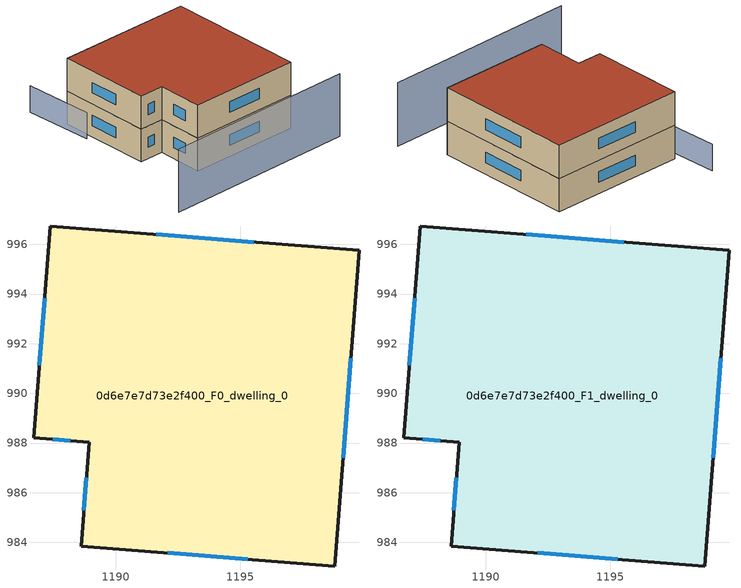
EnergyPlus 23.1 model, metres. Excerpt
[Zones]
0d6e7e7d73e2f400_F0_dwelling_0
 floor ground (EU_floor_Construction): 1199.81,995.76 1198.81,983.05 1188.59,983.85 1188.92,988.04 1186.68,988.22 1187.35,996.74 z0
 wall outside (EU_wall_Construction): 1186.68,988.22 1188.92,988.04 1188.59,983.85 1198.81,983.05 1199.81,995.76 1187.35,996.74 1186.68,988.22 z0:3
 window (EU_Window_Construction): 1187.45,988.16 1188.16,988.1 / 1187.12,993.82 1186.91,991.14 / 1195.55,996.1 1191.62,996.41 / 1199.15,987.4 1199.47,991.41 / 1192.09,983.58 1195.31,983.32 / 1188.81,986.61 1188.71,985.29 z1.03:1.97
0d6e7e7d73e2f400_F1_dwelling_0
 floor to 0d6e7e7d73e2f400_F0_dwelling_0 (EU_floor_Construction): 1199.81,995.76 1198.81,983.05 1188.59,983.85 1188.92,988.04 1186.68,988.22 1187.35,996.74 z3
 wall outside (EU_wall_Construction): 1186.68,988.22 1188.92,988.04 1188.59,983.85 1198.81,983.05 1199.81,995.76 1187.35,996.74 1186.68,988.22 z3:6
 window (EU_Window_Construction): 1187.45,988.16 1188.16,988.1 / 1187.12,993.82 1186.91,991.14 / 1195.55,996.1 1191.62,996.41 / 1199.15,987.4 1199.47,991.41 / 1192.09,983.58 1195.31,983.32 / 1188.81,986.61 1188.71,985.29 z4.03:4.97
 roof outside (EU_roof_Construction): 1198.81,983.05 1199.81,995.76 1187.35,996.74 1186.68,988.22 1188.92,988.04 1188.59,983.85 z6
shading: 1182.57,980.48 1200.39,979.24 z0:5.7; 1186.85,1000.25 1186.61,993.95 z0:2.4
[Building]
EU S2 Campaign: North Axis=0; Terrain=City; Solar Distribution=FullExterior
[Site:Location]
Cape.Town.Intl.AP: Latitude=-33.965; Longitude=18.602; Time Zone=2; Elevation=46
[SizingPeriod:WeatherFileDays]
AnnualSizingPeriod: Begin Month=1; Begin Day of Month=1; End Month=12; End Day of Month=31; Day of Week for Start Day=Monday; Use Weather File Daylight Saving Period=No; Use Weather File Rain and Snow Indicators=No
[MATERIAL]
EU_InternalMass_Material: Roughness=MediumRough; Thickness=0.1; Conductivity=1; Density=1800; Specific Heat=900; Thermal Absorptance=0.9; Solar Absorptance=0.7; Visible Absorptance=0.7
[MATERIAL:NOMASS] Roughness=MediumRough; Thermal Absorptance=0.9; Solar Absorptance=0.7; Visible Absorptance=0.7
Name | Thermal Resistance
EU_wall_NoMass | 0.493876
EU_roof_NoMass | 0.449382
EU_floor_NoMass | 1.25
[WINDOWMATERIAL:SIMPLEGLAZINGSYSTEM]
EU_Window_SimpleGlazing: UFactor=4.4; Solar Heat Gain Coefficient=0.85; Visible Transmittance=0.85
[CONSTRUCTION]
EU_wall_Construction: EU_wall_NoMass
EU_roof_Construction: EU_roof_NoMass
EU_floor_Construction: EU_floor_NoMass
EU_Window_Construction: EU_Window_SimpleGlazing
EU_InternalMass_Construction: EU_InternalMass_Material
[ZONE] Type=1; Multiplier=1; Ceiling Height=autocalculate; Floor Area=autocalculate; Part of Total Floor Area=Yes
Name | Volume
0d6e7e7d73e2f400_F0_dwelling_0 | 449.769
0d6e7e7d73e2f400_F1_dwelling_0 | 449.77
[INTERNALMASS] Construction=EU_InternalMass_Construction; Surface Area=149.923
Name | Zone or ZoneList
0d6e7e7d73e2f400_F0_dwelling_0_EU_InternalMass | 0d6e7e7d73e2f400_F0_dwelling_0
0d6e7e7d73e2f400_F1_dwelling_0_EU_InternalMass | 0d6e7e7d73e2f400_F1_dwelling_0
[OTHEREQUIPMENT] Fuel Type=Electricity; Design Level Calculation Method=Watts/Area; Power per Zone Floor Area=1; Fraction Latent=0; Fraction Radiant=0; Fraction Lost=0; Carbon Dioxide Generation Rate=0; EndUse Subcategory=EU_Step8_InternalGains
Name | Zone or ZoneList or Space or SpaceList | Schedule
EU_Step8_InternalGain_0d6e7e7d73e2f400_F0_dwelling_0_f000 | 0d6e7e7d73e2f400_F0_dwelling_0 | EU_Step8_GainSchedule_0d6e7e7d73e2f400_F0_dwelling_0_f000
EU_Step8_InternalGain_0d6e7e7d73e2f400_F1_dwelling_0_f000 | 0d6e7e7d73e2f400_F1_dwelling_0 | EU_Step8_GainSchedule_0d6e7e7d73e2f400_F1_dwelling_0_f000
[ZONEVENTILATION:DESIGNFLOWRATE] Schedule=EU_AlwaysOn; Design Flow Rate Calculation Method=AirChanges/Hour; Air Changes per Hour=0.64; Ventilation Type=Natural; Fan Pressure Rise=0; Fan Total Efficiency=1; Constant Term Coefficient=1; Temperature Term Coefficient=0; Velocity Term Coefficient=0; Velocity Squared Term Coefficient=0; Minimum Indoor Temperature=-100; Maximum Indoor Temperature=100; Delta Temperature=-100; Minimum Outdoor Temperature=-100; Maximum Outdoor Temperature=100; Maximum Wind Speed=40
Name | Zone or ZoneList or Space or SpaceList
EU_ConstantAir_0d6e7e7d73e2f400_F0_dwelling_0 | 0d6e7e7d73e2f400_F0_dwelling_0
EU_ConstantAir_0d6e7e7d73e2f400_F1_dwelling_0 | 0d6e7e7d73e2f400_F1_dwelling_0
[HVACTEMPLATE:THERMOSTAT] Constant Heating Setpoint=20; Constant Cooling Setpoint=50
EU_HeatOnly_0d6e7e7d73e2f400_F0_dwelling_0; EU_HeatOnly_0d6e7e7d73e2f400_F1_dwelling_0
[HVACTEMPLATE:ZONE:IDEALLOADSAIRSYSTEM] System Availability Schedule=EU_AlwaysOn; Maximum Heating Supply Air Temperature=50; Minimum Cooling Supply Air Temperature=13; Maximum Heating Supply Air Humidity Ratio=0.0156; Minimum Cooling Supply Air Humidity Ratio=0.0077; Heating Limit=NoLimit; Cooling Limit=NoLimit; Heating Availability Schedule=EU_AlwaysOn; Cooling Availability Schedule=EU_CoolingOff; Dehumidification Control Type=ConstantSensibleHeatRatio; Cooling Sensible Heat Ratio=0.7; Dehumidification Setpoint=60; Humidification Control Type=None; Humidification Setpoint=30; Outdoor Air Method=None; Outdoor Air Flow Rate per Person=0.00944; Outdoor Air Flow Rate per Zone Floor Area=0; Outdoor Air Flow Rate per Zone=0; Demand Controlled Ventilation Type=None; Outdoor Air Economizer Type=NoEconomizer; Heat Recovery Type=None; Sensible Heat Recovery Effectiveness=0.7; Latent Heat Recovery Effectiveness=0.65
Name | Template Thermostat
0d6e7e7d73e2f400_F0_dwelling_0 | EU_HeatOnly_0d6e7e7d73e2f400_F0_dwelling_0
0d6e7e7d73e2f400_F1_dwelling_0 | EU_HeatOnly_0d6e7e7d73e2f400_F1_dwelling_0
[SIZING:ZONE] Zone Cooling Design Supply Air Temperature Input Method=SupplyAirTemperature; Zone Cooling Design Supply Air Temperature=13; Zone Heating Design Supply Air Temperature Input Method=SupplyAirTemperature; Zone Heating Design Supply Air Temperature=50; Zone Cooling Design Supply Air Humidity Ratio=0.008; Zone Heating Design Supply Air Humidity Ratio=0.008; Cooling Design Air Flow Method=DesignDay; Cooling Design Air Flow Rate=0; Cooling Minimum Air Flow per Zone Floor Area=0.000762; Cooling Minimum Air Flow=0; Cooling Minimum Air Flow Fraction=0.2; Heating Design Air Flow Method=DesignDay; Heating Design Air Flow Rate=0; Heating Maximum Air Flow per Zone Floor Area=0.002032; Heating Maximum Air Flow=0.141576; Heating Maximum Air Flow Fraction=0.3; Account for Dedicated Outdoor Air System=No; Dedicated Outdoor Air System Control Strategy=NeutralSupplyAir; Dedicated Outdoor Air Low Setpoint Temperature for Design=autosize; Dedicated Outdoor Air High Setpoint Temperature for Design=autosize; Zone Load Sizing Method=Sensible Load Only No Latent Load; Zone Latent Cooling Design Supply Air Humidity Ratio Input Method=HumidityRatioDifference; Zone Cooling Design Supply Air Humidity Ratio Difference=0.005; Zone Latent Heating Design Supply Air Humidity Ratio Input Method=HumidityRatioDifference; Zone Humidification Design Supply Air Humidity Ratio Difference=0.005
0d6e7e7d73e2f400_F0_dwelling_0; 0d6e7e7d73e2f400_F1_dwelling_0
[SCHEDULE:CONSTANT]
Name | Hourly Value
EU_AlwaysOn | 1
EU_CoolingOff | 0
[SCHEDULE:FILE] Column Number=1; Rows to Skip at Top=0; Number of Hours of Data=8760; Column Separator=Comma; Interpolate to Timestep=No; Minutes per Item=60; Adjust Schedule for Daylight Savings=Yes
Name | File
EU_Step8_GainSchedule_0d6e7e7d73e2f400_F0_dwelling_0_f000 | ../../schedules/0d6e7e7d73e2f400/0d6e7e7d73e2f400_F0_dwelling_0_f000_gain.csv
EU_Step8_GainSchedule_0d6e7e7d73e2f400_F1_dwelling_0_f000 | ../../schedules/0d6e7e7d73e2f400/0d6e7e7d73e2f400_F1_dwelling_0_f000_gain.csv
